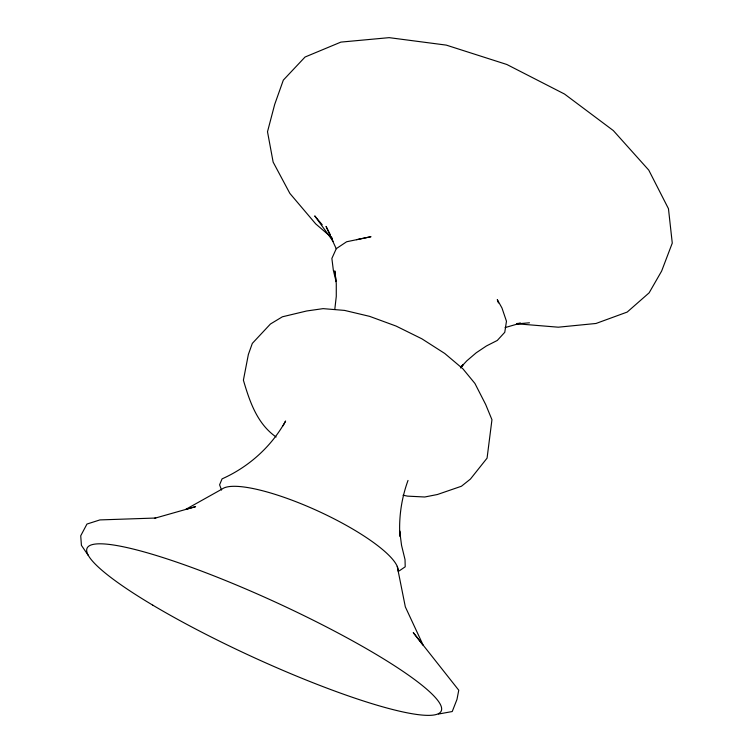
<?xml version="1.0" encoding="UTF-8"?>
<svg xmlns="http://www.w3.org/2000/svg" width="753" height="753" viewBox="0 0 753 753"><rect width="100%" height="100%" fill="white"/><g stroke="black" fill="none" stroke-linecap="round" stroke-linejoin="round"><path stroke-width="1.13" d="M334.812 309.219L336.28 296.4L336.271 283.57L334.793 270.873L336.092 281.566L333.353 270.308L331.875 258.43L336.299 248.641L346.634 241.76L371.003 236.696L356.574 239.699M408.013 480.433C401.509 498.232 398.714 517.302 399.89 536.221L399.674 530.893L401.547 545.332L405.029 559.611L405.208 566.802L399.128 570.953M283.062 425.803L285.594 421.021C271.475 446.604 248.735 466.992 222.079 478.861L219.594 484.81L221.542 490.052M460.657 368.001L463.264 364.443L461.118 366.862M461.363 366.73L466.785 360.856L476.216 352.79L486.419 345.966L497.291 340.45L504.764 332.299L506.468 321.249L501.95 307.949L497.291 299.619L498.43 302.941M505.094 327.583L520.502 323.159L517.085 323.517M154.44 518.328L195.601 506.647L185.709 509.405L222.154 489.017A97.645 22.929 24.7 0 1 320.74 512.304A97.645 22.929 24.7 0 1 398.149 571.207M438.387 714.06L452.233 711.538L456.977 699.424L458.756 690.209L413.246 632.595L423.242 645.396L405.33 606.871L397.236 566.388M516.991 323.875L529.463 322.792M155.758 518.026L99.914 519.918L86.962 524.05L80.731 535.778L81.418 545.36L88.336 555.488M516.464 323.752L558.293 327.197L596.018 323.47L627.193 312.071L649.133 292.832L661.633 271.071L672.269 243.106L668.466 208.713L648.757 170.112L613.319 130.57L564.505 94.031L506.825 64.485L446.275 45.114L389.169 37.65L340.893 42.102L305.05 57.03L283.326 80.119L274.685 104.441L267.503 131.747L273.141 162.102L289.858 193.399L315.714 223.895L329.108 235.378M403.034 495.239L407.58 496.133L424.748 496.999L437.399 494.514L461.448 486.231L470.418 479.077L487.069 458.144L491.954 419.722L485.685 404.512L474.917 383.446L462.831 368.735L444.712 353.439L421.859 338.803L396.097 326.077L369.601 316.354L344.601 310.415L323.103 308.636L306.65 310.989L282.394 316.797L270.44 324.006L252.321 343.396L248.358 354.494L243.398 380.171C249.638 401.415 257.102 423.76 276.125 437.004M322.228 224.78L314.745 215.895L333.09 241.28M330.322 234.729L326.049 226.408L336.233 248.763M331.386 236.809L332.459 238.899M152.774 605.158A194.914 29.678 24.7 0 0 439.536 713.016A194.914 29.678 24.7 0 0 200.1 570.558A194.914 29.678 24.7 0 0 152.774 605.158"/></g></svg>
